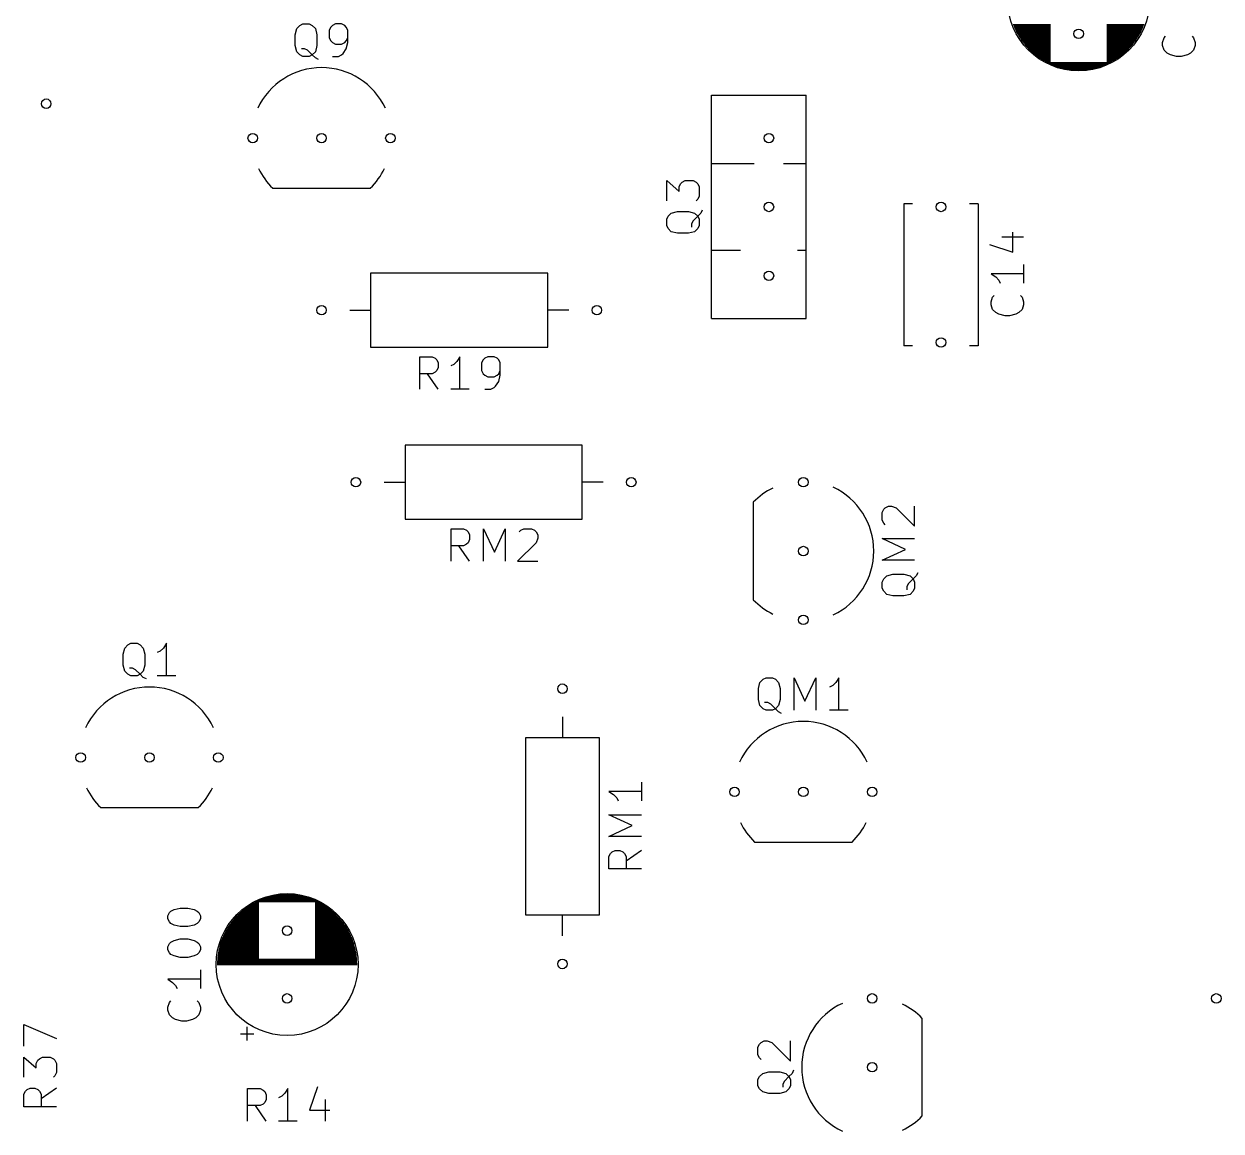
# Model space of a CAD drawing. Extents: x 0.79 to 9.84, y -6.5 to -0.79.
# Drawn here: x 4.605 to 6.344, y -4.68 to -3.072 of the extents above; entities that cross this region are included whole.
import ezdxf

# ---------------------------------------------------------------- set-up
doc = ezdxf.new("R2010")
doc.units = 0
doc.header["$MEASUREMENT"] = 0
doc.layers.add('BLACK', color=7, linetype='CONTINUOUS')

msp = doc.modelspace()

# ---------------------------------------------------------------- linework, layer by layer
at = {"layer": 'BLACK', "linetype": 'CONTINUOUS'}
for p, q in [((4.9992, -3.0873), (5.0014, -3.0783)), ((5.0014, -3.0783), (5.0059, -3.0738)), ((5.0059, -3.0738), (5.0104, -3.0715)), ((5.0104, -3.0715), (5.0194, -3.0715)), ((5.0194, -3.0715), (5.0239, -3.0738)), ((5.0239, -3.0738), (5.0284, -3.0783)), ((5.0284, -3.0783), (5.0307, -3.0873)), ((5.0509, -3.076), (5.0487, -3.0805)), ((5.0531, -3.0738), (5.0509, -3.076)), ((5.0576, -3.0715), (5.0531, -3.0738)), ((5.0666, -3.0715), (5.0576, -3.0715)), ((5.0711, -3.0738), (5.0666, -3.0715)), ((5.0734, -3.076), (5.0711, -3.0738)), ((5.0756, -3.0805), (5.0734, -3.076)), ((6.0965, -3.0729), (6.0424, -3.0729)), ((6.0965, -3.0744), (6.043, -3.0744)), ((6.0965, -3.076), (6.0436, -3.076)), ((6.0965, -3.0776), (6.0443, -3.0776)), ((6.2324, -3.0729), (6.1783, -3.0729)), ((6.2318, -3.0744), (6.1783, -3.0744)), ((6.2312, -3.076), (6.1783, -3.076)), ((6.2305, -3.0776), (6.1783, -3.0776)), ((4.9992, -3.103), (4.9992, -3.0873)), ((5.0307, -3.0873), (5.0307, -3.103)), ((5.0487, -3.0805), (5.0487, -3.0918)), ((5.0487, -3.0918), (5.0509, -3.0963)), ((5.0734, -3.0963), (5.0756, -3.0918)), ((5.0756, -3.0985), (5.0756, -3.0805)), ((6.0965, -3.0792), (6.045, -3.0792)), ((6.0965, -3.0807), (6.0457, -3.0807)), ((6.0965, -3.0823), (6.0465, -3.0823)), ((6.0965, -3.0839), (6.0472, -3.0839)), ((6.0965, -3.0855), (6.0481, -3.0855)), ((6.0965, -3.087), (6.0489, -3.087)), ((6.0965, -3.0886), (6.0498, -3.0886)), ((6.0965, -3.0902), (6.0508, -3.0902)), ((6.0965, -3.0918), (6.0518, -3.0918)), ((6.0965, -3.0933), (6.0528, -3.0933)), ((6.0965, -3.0949), (6.0539, -3.0949)), ((6.2298, -3.0792), (6.1783, -3.0792)), ((6.2291, -3.0807), (6.1783, -3.0807)), ((6.2283, -3.0823), (6.1783, -3.0823)), ((6.2276, -3.0839), (6.1783, -3.0839)), ((6.2267, -3.0855), (6.1783, -3.0855)), ((6.2259, -3.087), (6.1783, -3.087)), ((6.225, -3.0886), (6.1783, -3.0886)), ((6.224, -3.0902), (6.1783, -3.0902)), ((6.223, -3.0918), (6.1783, -3.0918)), ((6.222, -3.0933), (6.1783, -3.0933)), ((6.2209, -3.0949), (6.1783, -3.0949)), ((6.2593, -3.0985), (6.2616, -3.0917)), ((6.2616, -3.0917), (6.2638, -3.0895)), ((6.3021, -3.0895), (6.3043, -3.0917)), ((6.3043, -3.0917), (6.3066, -3.0985)), ((5.0014, -3.112), (4.9992, -3.103)), ((5.0059, -3.1165), (5.0014, -3.112)), ((5.0127, -3.1075), (5.0082, -3.1075)), ((5.0172, -3.1098), (5.0127, -3.1075)), ((5.0239, -3.1165), (5.0172, -3.1098)), ((5.0284, -3.112), (5.0239, -3.1165)), ((5.0307, -3.103), (5.0284, -3.112)), ((5.0509, -3.0963), (5.0531, -3.0985)), ((5.0531, -3.0985), (5.0576, -3.1008)), ((5.0576, -3.1008), (5.0666, -3.1008)), ((5.0666, -3.1008), (5.0711, -3.0985)), ((5.0689, -3.1143), (5.0734, -3.1075)), ((5.0711, -3.0985), (5.0734, -3.0963)), ((5.0734, -3.1075), (5.0756, -3.0985)), ((6.0965, -3.0965), (6.0549, -3.0965)), ((6.0965, -3.0981), (6.0561, -3.0981)), ((6.0965, -3.0996), (6.0573, -3.0996)), ((6.0965, -3.1012), (6.0585, -3.1012)), ((6.0965, -3.1028), (6.0598, -3.1028)), ((6.0965, -3.1044), (6.0611, -3.1044)), ((6.0965, -3.1059), (6.0626, -3.1059)), ((6.0965, -3.1075), (6.064, -3.1075)), ((6.0965, -3.1091), (6.0655, -3.1091)), ((6.0965, -3.1107), (6.0671, -3.1107)), ((6.0965, -3.1122), (6.0688, -3.1122)), ((6.2199, -3.0965), (6.1783, -3.0965)), ((6.2187, -3.0981), (6.1783, -3.0981)), ((6.2175, -3.0996), (6.1783, -3.0996)), ((6.2163, -3.1012), (6.1783, -3.1012)), ((6.215, -3.1028), (6.1783, -3.1028)), ((6.2137, -3.1044), (6.1783, -3.1044)), ((6.2122, -3.1059), (6.1783, -3.1059)), ((6.2108, -3.1075), (6.1783, -3.1075)), ((6.2093, -3.1091), (6.1783, -3.1091)), ((6.2077, -3.1107), (6.1783, -3.1107)), ((6.206, -3.1122), (6.1783, -3.1122)), ((6.2593, -3.103), (6.2593, -3.0985)), ((6.2616, -3.1097), (6.2593, -3.103)), ((6.2661, -3.1142), (6.2616, -3.1097)), ((6.3043, -3.1097), (6.2998, -3.1142)), ((6.3066, -3.103), (6.3043, -3.1097)), ((6.3066, -3.0985), (6.3066, -3.103)), ((5.0104, -3.1188), (5.0059, -3.1165)), ((5.0194, -3.1188), (5.0104, -3.1188)), ((5.0239, -3.1165), (5.0194, -3.1188)), ((5.0284, -3.121), (5.0239, -3.1165)), ((5.0329, -3.1233), (5.0284, -3.121)), ((5.0531, -3.1188), (5.0621, -3.1188)), ((5.0621, -3.1188), (5.0666, -3.1165)), ((5.0666, -3.1165), (5.0689, -3.1143)), ((6.0965, -3.1138), (6.0705, -3.1138)), ((6.0965, -3.1154), (6.0723, -3.1154)), ((6.0965, -3.117), (6.0742, -3.117)), ((6.0965, -3.1185), (6.0762, -3.1185)), ((6.0965, -3.1201), (6.0783, -3.1201)), ((6.0965, -3.1217), (6.0806, -3.1217)), ((6.0965, -3.1233), (6.083, -3.1233)), ((6.0965, -3.1248), (6.0855, -3.1248)), ((6.0965, -3.1264), (6.0881, -3.1264)), ((6.1838, -3.128), (6.091, -3.128)), ((6.1806, -3.1296), (6.0942, -3.1296)), ((6.2043, -3.1138), (6.1783, -3.1138)), ((6.2025, -3.1154), (6.1783, -3.1154)), ((6.2006, -3.117), (6.1783, -3.117)), ((6.1986, -3.1185), (6.1783, -3.1185)), ((6.1965, -3.1201), (6.1783, -3.1201)), ((6.1942, -3.1217), (6.1783, -3.1217)), ((6.1919, -3.1233), (6.1783, -3.1233)), ((6.1893, -3.1248), (6.1783, -3.1248)), ((6.1867, -3.1264), (6.1783, -3.1264)), ((6.2706, -3.1165), (6.2661, -3.1142)), ((6.2796, -3.1187), (6.2706, -3.1165)), ((6.2863, -3.1187), (6.2796, -3.1187)), ((6.2953, -3.1165), (6.2863, -3.1187)), ((6.2998, -3.1142), (6.2953, -3.1165)), ((6.1772, -3.1311), (6.0976, -3.1311)), ((6.1734, -3.1327), (6.1014, -3.1327)), ((6.1691, -3.1343), (6.1057, -3.1343)), ((6.1641, -3.1359), (6.1107, -3.1359)), ((6.1578, -3.1374), (6.117, -3.1374)), ((6.1486, -3.139), (6.1262, -3.139)), ((5.6039, -3.4996), (5.6039, -3.1752)), ((5.6039, -3.1752), (5.7413, -3.1752)), ((5.7413, -3.4996), (5.7413, -3.1752)), ((5.6039, -3.2744), (5.6661, -3.2744)), ((5.7087, -3.2744), (5.7413, -3.2744)), ((5.5389, -3.3284), (5.5389, -3.2992)), ((5.5389, -3.2992), (5.5569, -3.3149)), ((5.5569, -3.3082), (5.5591, -3.3037)), ((5.5591, -3.3037), (5.5614, -3.3014)), ((5.5614, -3.3014), (5.5659, -3.2992)), ((5.5659, -3.2992), (5.5771, -3.2992)), ((5.5771, -3.2992), (5.5816, -3.3014)), ((5.5816, -3.3014), (5.5839, -3.3037)), ((5.5839, -3.3037), (5.5861, -3.3082)), ((4.9665, -3.3102), (5.1083, -3.3102)), ((5.5569, -3.3149), (5.5569, -3.3082)), ((5.5861, -3.3217), (5.5839, -3.3262)), ((5.5861, -3.3082), (5.5861, -3.3217)), ((5.5839, -3.3262), (5.5816, -3.3284)), ((5.8959, -3.3327), (5.8835, -3.3327)), ((5.8835, -3.3327), (5.8835, -3.539)), ((5.9913, -3.3327), (5.9789, -3.3327)), ((5.9913, -3.3327), (5.9913, -3.539)), ((5.5389, -3.3554), (5.5411, -3.3509)), ((5.5389, -3.3644), (5.5389, -3.3554)), ((5.5411, -3.3509), (5.5456, -3.3464)), ((5.5456, -3.3464), (5.5546, -3.3442)), ((5.5546, -3.3442), (5.5704, -3.3442)), ((5.5704, -3.3442), (5.5794, -3.3464)), ((5.5839, -3.3509), (5.5771, -3.3576)), ((5.5794, -3.3464), (5.5839, -3.3509)), ((5.5884, -3.3464), (5.5839, -3.3509)), ((5.5839, -3.3509), (5.5861, -3.3554)), ((5.5861, -3.3554), (5.5861, -3.3644)), ((5.5906, -3.3419), (5.5884, -3.3464)), ((5.5411, -3.3689), (5.5389, -3.3644)), ((5.5456, -3.3734), (5.5411, -3.3689)), ((5.5546, -3.3756), (5.5456, -3.3734)), ((5.5794, -3.3734), (5.5704, -3.3756)), ((5.5771, -3.3576), (5.5749, -3.3621)), ((5.5749, -3.3621), (5.5749, -3.3666)), ((5.5839, -3.3689), (5.5794, -3.3734)), ((5.5861, -3.3644), (5.5839, -3.3689)), ((6.0416, -3.4032), (6.0416, -3.374)), ((5.5704, -3.3756), (5.5546, -3.3756)), ((6.0259, -3.3807), (6.0574, -3.3807)), ((5.6039, -3.4004), (5.6461, -3.4004)), ((5.7287, -3.4004), (5.7413, -3.4004)), ((6.0079, -3.392), (6.0416, -3.4032)), ((6.0574, -3.4212), (6.0574, -3.4482)), ((5.3661, -3.4335), (5.1087, -3.4335)), ((5.1087, -3.4335), (5.1087, -3.5413)), ((5.3661, -3.5413), (5.3661, -3.4335)), ((6.0574, -3.4347), (6.0101, -3.4347)), ((6.0101, -3.4347), (6.0169, -3.4392)), ((6.0169, -3.4392), (6.0214, -3.4437)), ((6.0214, -3.4437), (6.0236, -3.4482)), ((6.0101, -3.4752), (6.0124, -3.4684)), ((6.0101, -3.4797), (6.0101, -3.4752)), ((6.0124, -3.4684), (6.0146, -3.4662)), ((6.0529, -3.4662), (6.0551, -3.4684)), ((6.0551, -3.4684), (6.0574, -3.4752)), ((6.0574, -3.4752), (6.0574, -3.4797)), ((5.0783, -3.4874), (5.1087, -3.4874)), ((5.3965, -3.4874), (5.3661, -3.4874)), ((6.0124, -3.4864), (6.0101, -3.4797)), ((6.0169, -3.4909), (6.0124, -3.4864)), ((6.0214, -3.4932), (6.0169, -3.4909)), ((6.0304, -3.4954), (6.0214, -3.4932)), ((6.0371, -3.4954), (6.0304, -3.4954)), ((6.0461, -3.4932), (6.0371, -3.4954)), ((6.0506, -3.4909), (6.0461, -3.4932)), ((6.0551, -3.4864), (6.0506, -3.4909)), ((6.0574, -3.4797), (6.0551, -3.4864)), ((5.6039, -3.4996), (5.7413, -3.4996)), ((5.1087, -3.5413), (5.3661, -3.5413)), ((5.8959, -3.539), (5.8835, -3.539)), ((5.9913, -3.539), (5.9789, -3.539)), ((5.18, -3.6023), (5.18, -3.555)), ((5.18, -3.555), (5.198, -3.555)), ((5.198, -3.555), (5.2025, -3.5573)), ((5.2025, -3.5573), (5.2048, -3.5595)), ((5.2048, -3.5595), (5.207, -3.564)), ((5.207, -3.564), (5.207, -3.5708)), ((5.234, -3.5618), (5.2295, -3.5663)), ((5.2385, -3.555), (5.234, -3.5618)), ((5.2385, -3.6023), (5.2385, -3.555)), ((5.2723, -3.5595), (5.27, -3.564)), ((5.27, -3.564), (5.27, -3.5753)), ((5.2745, -3.5573), (5.2723, -3.5595)), ((5.279, -3.555), (5.2745, -3.5573)), ((5.288, -3.555), (5.279, -3.555)), ((5.2925, -3.5573), (5.288, -3.555)), ((5.2948, -3.5595), (5.2925, -3.5573)), ((5.297, -3.564), (5.2948, -3.5595)), ((5.297, -3.582), (5.297, -3.564)), ((5.198, -3.5798), (5.18, -3.5798)), ((5.207, -3.6023), (5.1913, -3.5798)), ((5.2025, -3.5775), (5.198, -3.5798)), ((5.2048, -3.5753), (5.2025, -3.5775)), ((5.207, -3.5708), (5.2048, -3.5753)), ((5.2295, -3.5663), (5.225, -3.5685)), ((5.27, -3.5753), (5.2723, -3.5798)), ((5.2723, -3.5798), (5.2745, -3.582)), ((5.2745, -3.582), (5.279, -3.5843)), ((5.288, -3.5843), (5.2925, -3.582)), ((5.2925, -3.582), (5.2948, -3.5798)), ((5.2948, -3.5798), (5.297, -3.5753)), ((5.2948, -3.591), (5.297, -3.582)), ((5.279, -3.5843), (5.288, -3.5843)), ((5.2835, -3.6023), (5.288, -3.6)), ((5.288, -3.6), (5.2903, -3.5978)), ((5.2903, -3.5978), (5.2948, -3.591)), ((5.252, -3.6023), (5.225, -3.6023)), ((5.2745, -3.6023), (5.2835, -3.6023)), ((5.4161, -3.6835), (5.1587, -3.6835)), ((5.1587, -3.6835), (5.1587, -3.7913)), ((5.4161, -3.7913), (5.4161, -3.6835)), ((5.1283, -3.7374), (5.1587, -3.7374)), ((5.4465, -3.7374), (5.4161, -3.7374)), ((5.6646, -3.7665), (5.6646, -3.9083)), ((5.8564, -3.7744), (5.8609, -3.7722)), ((5.8609, -3.7722), (5.8654, -3.7722)), ((5.8654, -3.7722), (5.8721, -3.7744)), ((5.8991, -3.8014), (5.8991, -3.7722)), ((5.1587, -3.7913), (5.4161, -3.7913)), ((5.8519, -3.7812), (5.8541, -3.7767)), ((5.8519, -3.7924), (5.8519, -3.7812)), ((5.8541, -3.7767), (5.8564, -3.7744)), ((5.8721, -3.7744), (5.8991, -3.8014)), ((5.2255, -3.8523), (5.2255, -3.805)), ((5.2255, -3.805), (5.2435, -3.805)), ((5.2435, -3.805), (5.248, -3.8073)), ((5.248, -3.8073), (5.2503, -3.8095)), ((5.2728, -3.8523), (5.2728, -3.805)), ((5.2728, -3.805), (5.2885, -3.8388)), ((5.2885, -3.8388), (5.3043, -3.805)), ((5.3043, -3.805), (5.3043, -3.8523)), ((5.3245, -3.8095), (5.3268, -3.8073)), ((5.3268, -3.8073), (5.3313, -3.805)), ((5.3313, -3.805), (5.3425, -3.805)), ((5.3425, -3.805), (5.347, -3.8073)), ((5.347, -3.8073), (5.3493, -3.8095)), ((5.8541, -3.7969), (5.8519, -3.7924)), ((5.8564, -3.7992), (5.8541, -3.7969)), ((5.2503, -3.8253), (5.248, -3.8275)), ((5.2503, -3.8095), (5.2525, -3.814)), ((5.2525, -3.8208), (5.2503, -3.8253)), ((5.2525, -3.814), (5.2525, -3.8208)), ((5.3493, -3.8253), (5.3223, -3.8523)), ((5.3493, -3.8095), (5.3515, -3.814)), ((5.3515, -3.8185), (5.3493, -3.8253)), ((5.3515, -3.814), (5.3515, -3.8185)), ((5.8856, -3.8352), (5.8519, -3.8194)), ((5.8519, -3.8194), (5.8991, -3.8194)), ((5.2435, -3.8298), (5.2255, -3.8298)), ((5.2525, -3.8523), (5.2368, -3.8298)), ((5.248, -3.8275), (5.2435, -3.8298)), ((5.8519, -3.8509), (5.8856, -3.8352)), ((5.3223, -3.8523), (5.3515, -3.8523)), ((5.8991, -3.8509), (5.8519, -3.8509)), ((5.8519, -3.8824), (5.8541, -3.8779)), ((5.8541, -3.8779), (5.8586, -3.8734)), ((5.8586, -3.8734), (5.8676, -3.8711)), ((5.8676, -3.8711), (5.8834, -3.8711)), ((5.8834, -3.8711), (5.8924, -3.8734)), ((5.8969, -3.8779), (5.8901, -3.8846)), ((5.8924, -3.8734), (5.8969, -3.8779)), ((5.9014, -3.8734), (5.8969, -3.8779)), ((5.8969, -3.8779), (5.8991, -3.8824)), ((5.9036, -3.8689), (5.9014, -3.8734)), ((5.8519, -3.8914), (5.8519, -3.8824)), ((5.8541, -3.8959), (5.8519, -3.8914)), ((5.8586, -3.9004), (5.8541, -3.8959)), ((5.8901, -3.8846), (5.8879, -3.8891)), ((5.8879, -3.8891), (5.8879, -3.8936)), ((5.8969, -3.8959), (5.8924, -3.9004)), ((5.8991, -3.8914), (5.8969, -3.8959)), ((5.8991, -3.8824), (5.8991, -3.8914)), ((5.8676, -3.9026), (5.8586, -3.9004)), ((5.8834, -3.9026), (5.8676, -3.9026)), ((5.8924, -3.9004), (5.8834, -3.9026)), ((4.7492, -3.9873), (4.7514, -3.9783)), ((4.7514, -3.9783), (4.7559, -3.9738)), ((4.7559, -3.9738), (4.7604, -3.9715)), ((4.7604, -3.9715), (4.7694, -3.9715)), ((4.7694, -3.9715), (4.7739, -3.9738)), ((4.7739, -3.9738), (4.7784, -3.9783)), ((4.7784, -3.9783), (4.7807, -3.9873)), ((4.8031, -3.9828), (4.7987, -3.985)), ((4.8076, -3.9783), (4.8031, -3.9828)), ((4.8121, -3.9715), (4.8076, -3.9783)), ((4.8121, -4.0188), (4.8121, -3.9715)), ((4.7492, -4.003), (4.7492, -3.9873)), ((4.7807, -3.9873), (4.7807, -4.003)), ((4.7514, -4.012), (4.7492, -4.003)), ((4.7559, -4.0165), (4.7514, -4.012)), ((4.7604, -4.0188), (4.7559, -4.0165)), ((4.7627, -4.0075), (4.7582, -4.0075)), ((4.7672, -4.0098), (4.7627, -4.0075)), ((4.7739, -4.0165), (4.7672, -4.0098)), ((4.7739, -4.0165), (4.7694, -4.0188)), ((4.7784, -4.012), (4.7739, -4.0165)), ((4.7784, -4.021), (4.7739, -4.0165)), ((4.7807, -4.003), (4.7784, -4.012)), ((4.7694, -4.0188), (4.7604, -4.0188)), ((4.7829, -4.0233), (4.7784, -4.021)), ((4.8256, -4.0188), (4.7987, -4.0188)), ((5.6722, -4.0373), (5.6744, -4.0283)), ((5.6744, -4.0283), (5.6789, -4.0238)), ((5.6789, -4.0238), (5.6834, -4.0215)), ((5.6834, -4.0215), (5.6924, -4.0215)), ((5.6924, -4.0215), (5.6969, -4.0238)), ((5.6969, -4.0238), (5.7014, -4.0283)), ((5.7014, -4.0283), (5.7037, -4.0373)), ((5.7239, -4.0688), (5.7239, -4.0215)), ((5.7239, -4.0215), (5.7397, -4.0553)), ((5.7397, -4.0553), (5.7554, -4.0215)), ((5.7554, -4.0215), (5.7554, -4.0688)), ((5.7801, -4.0328), (5.7756, -4.035)), ((5.7846, -4.0283), (5.7801, -4.0328)), ((5.7891, -4.0215), (5.7846, -4.0283)), ((5.7891, -4.0688), (5.7891, -4.0215)), ((5.6722, -4.053), (5.6722, -4.0373)), ((5.7037, -4.0373), (5.7037, -4.053)), ((5.6744, -4.062), (5.6722, -4.053)), ((5.6789, -4.0665), (5.6744, -4.062)), ((5.6834, -4.0688), (5.6789, -4.0665)), ((5.6857, -4.0575), (5.6812, -4.0575)), ((5.6924, -4.0688), (5.6834, -4.0688)), ((5.6902, -4.0598), (5.6857, -4.0575)), ((5.6969, -4.0665), (5.6902, -4.0598)), ((5.6969, -4.0665), (5.6924, -4.0688)), ((5.7014, -4.062), (5.6969, -4.0665)), ((5.7014, -4.071), (5.6969, -4.0665)), ((5.7037, -4.053), (5.7014, -4.062)), ((5.8026, -4.0688), (5.7756, -4.0688)), ((5.3874, -4.0783), (5.3874, -4.1087)), ((5.7059, -4.0733), (5.7014, -4.071)), ((5.4413, -4.1087), (5.3335, -4.1087)), ((5.3335, -4.1087), (5.3335, -4.3661)), ((5.4413, -4.3661), (5.4413, -4.1087)), ((5.5023, -4.1733), (5.5023, -4.2003)), ((5.5023, -4.1868), (5.455, -4.1868)), ((5.455, -4.1868), (5.4618, -4.1913)), ((5.4618, -4.1913), (5.4663, -4.1958)), ((5.4663, -4.1958), (5.4685, -4.2003)), ((4.7165, -4.2102), (4.8583, -4.2102)), ((5.4888, -4.2363), (5.455, -4.2205)), ((5.455, -4.2205), (5.5023, -4.2205)), ((5.455, -4.252), (5.4888, -4.2363)), ((5.5023, -4.252), (5.455, -4.252)), ((5.6665, -4.2602), (5.8083, -4.2602)), ((5.455, -4.2813), (5.4573, -4.2768)), ((5.4573, -4.2768), (5.4595, -4.2745)), ((5.4595, -4.2745), (5.464, -4.2723)), ((5.464, -4.2723), (5.4708, -4.2723)), ((5.4708, -4.2723), (5.4753, -4.2745)), ((5.4753, -4.2745), (5.4775, -4.2768)), ((5.4775, -4.2768), (5.4798, -4.2813)), ((5.5023, -4.2723), (5.4798, -4.288)), ((5.455, -4.2993), (5.455, -4.2813)), ((5.4798, -4.2813), (5.4798, -4.2993)), ((5.5023, -4.2993), (5.455, -4.2993)), ((4.941, -4.3468), (5.0338, -4.3468)), ((4.9442, -4.3452), (5.0306, -4.3452)), ((4.9476, -4.3437), (5.0272, -4.3437)), ((4.9514, -4.3421), (5.0234, -4.3421)), ((4.9557, -4.3405), (5.0191, -4.3405)), ((4.9607, -4.3389), (5.0141, -4.3389)), ((4.967, -4.3374), (5.0078, -4.3374)), ((4.9762, -4.3358), (4.9986, -4.3358)), ((4.8141, -4.3673), (4.8163, -4.3628)), ((4.8163, -4.3628), (4.8186, -4.3606)), ((4.8186, -4.3606), (4.8231, -4.3583)), ((4.8231, -4.3583), (4.8321, -4.3561)), ((4.8321, -4.3561), (4.8433, -4.3561)), ((4.8433, -4.3561), (4.8523, -4.3583)), ((4.8523, -4.3583), (4.8568, -4.3606)), ((4.8568, -4.3606), (4.8591, -4.3628)), ((4.8591, -4.3628), (4.8613, -4.3673)), ((4.9171, -4.3641), (4.9465, -4.3641)), ((4.9188, -4.3626), (4.9465, -4.3626)), ((4.9205, -4.361), (4.9465, -4.361)), ((4.9223, -4.3594), (4.9465, -4.3594)), ((4.9242, -4.3578), (4.9465, -4.3578)), ((4.9262, -4.3563), (4.9465, -4.3563)), ((4.9283, -4.3547), (4.9465, -4.3547)), ((4.9306, -4.3531), (4.9465, -4.3531)), ((4.933, -4.3515), (4.9465, -4.3515)), ((4.9355, -4.35), (4.9465, -4.35)), ((4.9381, -4.3484), (4.9465, -4.3484)), ((5.0283, -4.3484), (5.0367, -4.3484)), ((5.0283, -4.35), (5.0393, -4.35)), ((5.0283, -4.3515), (5.0419, -4.3515)), ((5.0283, -4.3531), (5.0442, -4.3531)), ((5.0283, -4.3547), (5.0465, -4.3547)), ((5.0283, -4.3563), (5.0486, -4.3563)), ((5.0283, -4.3578), (5.0506, -4.3578)), ((5.0283, -4.3594), (5.0525, -4.3594)), ((5.0283, -4.361), (5.0543, -4.361)), ((5.0283, -4.3626), (5.056, -4.3626)), ((5.0283, -4.3641), (5.0577, -4.3641)), ((4.8141, -4.3718), (4.8141, -4.3673)), ((4.8163, -4.3763), (4.8141, -4.3718)), ((4.8186, -4.3786), (4.8163, -4.3763)), ((4.8231, -4.3808), (4.8186, -4.3786)), ((4.8321, -4.3831), (4.8231, -4.3808)), ((4.8523, -4.3808), (4.8433, -4.3831)), ((4.8568, -4.3786), (4.8523, -4.3808)), ((4.8591, -4.3763), (4.8568, -4.3786)), ((4.8613, -4.3718), (4.8591, -4.3763)), ((4.8613, -4.3673), (4.8613, -4.3718)), ((4.9028, -4.3815), (4.9465, -4.3815)), ((4.9039, -4.3799), (4.9465, -4.3799)), ((4.9049, -4.3783), (4.9465, -4.3783)), ((4.9061, -4.3767), (4.9465, -4.3767)), ((4.9073, -4.3752), (4.9465, -4.3752)), ((4.9085, -4.3736), (4.9465, -4.3736)), ((4.9098, -4.372), (4.9465, -4.372)), ((4.9111, -4.3704), (4.9465, -4.3704)), ((4.9126, -4.3689), (4.9465, -4.3689)), ((4.914, -4.3673), (4.9465, -4.3673)), ((4.9155, -4.3657), (4.9465, -4.3657)), ((5.0283, -4.3657), (5.0593, -4.3657)), ((5.0283, -4.3673), (5.0608, -4.3673)), ((5.0283, -4.3689), (5.0622, -4.3689)), ((5.0283, -4.3704), (5.0637, -4.3704)), ((5.0283, -4.372), (5.065, -4.372)), ((5.0283, -4.3736), (5.0663, -4.3736)), ((5.0283, -4.3752), (5.0675, -4.3752)), ((5.0283, -4.3767), (5.0687, -4.3767)), ((5.0283, -4.3783), (5.0699, -4.3783)), ((5.0283, -4.3799), (5.0709, -4.3799)), ((5.0283, -4.3815), (5.072, -4.3815)), ((5.3335, -4.3661), (5.4413, -4.3661)), ((5.3874, -4.3965), (5.3874, -4.3661)), ((4.8433, -4.3831), (4.8321, -4.3831)), ((4.893, -4.4004), (4.9465, -4.4004)), ((4.8936, -4.3988), (4.9465, -4.3988)), ((4.8943, -4.3972), (4.9465, -4.3972)), ((4.895, -4.3956), (4.9465, -4.3956)), ((4.8957, -4.3941), (4.9465, -4.3941)), ((4.8965, -4.3925), (4.9465, -4.3925)), ((4.8972, -4.3909), (4.9465, -4.3909)), ((4.8981, -4.3893), (4.9465, -4.3893)), ((4.8989, -4.3878), (4.9465, -4.3878)), ((4.8998, -4.3862), (4.9465, -4.3862)), ((4.9008, -4.3846), (4.9465, -4.3846)), ((4.9018, -4.383), (4.9465, -4.383)), ((5.0283, -4.383), (5.073, -4.383)), ((5.0283, -4.3846), (5.074, -4.3846)), ((5.0283, -4.3862), (5.075, -4.3862)), ((5.0283, -4.3878), (5.0759, -4.3878)), ((5.0283, -4.3893), (5.0767, -4.3893)), ((5.0283, -4.3909), (5.0776, -4.3909)), ((5.0283, -4.3925), (5.0783, -4.3925)), ((5.0283, -4.3941), (5.0791, -4.3941)), ((5.0283, -4.3956), (5.0798, -4.3956)), ((5.0283, -4.3972), (5.0805, -4.3972)), ((5.0283, -4.3988), (5.0812, -4.3988)), ((5.0283, -4.4004), (5.0818, -4.4004)), ((4.8141, -4.4123), (4.8163, -4.4078)), ((4.8141, -4.4168), (4.8141, -4.4123)), ((4.8163, -4.4213), (4.8141, -4.4168)), ((4.8163, -4.4078), (4.8186, -4.4056)), ((4.8186, -4.4056), (4.8231, -4.4033)), ((4.8231, -4.4033), (4.8321, -4.4011)), ((4.8321, -4.4011), (4.8433, -4.4011)), ((4.8433, -4.4011), (4.8523, -4.4033)), ((4.8523, -4.4033), (4.8568, -4.4056)), ((4.8568, -4.4056), (4.8591, -4.4078)), ((4.8591, -4.4078), (4.8613, -4.4123)), ((4.8613, -4.4168), (4.8591, -4.4213)), ((4.8613, -4.4123), (4.8613, -4.4168)), ((4.8879, -4.4177), (4.9465, -4.4177)), ((4.8882, -4.4161), (4.9465, -4.4161)), ((4.8885, -4.4146), (4.9465, -4.4146)), ((4.8889, -4.413), (4.9465, -4.413)), ((4.8893, -4.4114), (4.9465, -4.4114)), ((4.8898, -4.4098), (4.9465, -4.4098)), ((4.8902, -4.4082), (4.9465, -4.4082)), ((4.8907, -4.4067), (4.9465, -4.4067)), ((4.8913, -4.4051), (4.9465, -4.4051)), ((4.8918, -4.4035), (4.9465, -4.4035)), ((4.8924, -4.4019), (4.9465, -4.4019)), ((5.0283, -4.4019), (5.0824, -4.4019)), ((5.0283, -4.4035), (5.083, -4.4035)), ((5.0283, -4.4051), (5.0835, -4.4051)), ((5.0283, -4.4067), (5.0841, -4.4067)), ((5.0283, -4.4082), (5.0846, -4.4082)), ((5.0283, -4.4098), (5.085, -4.4098)), ((5.0283, -4.4114), (5.0855, -4.4114)), ((5.0283, -4.413), (5.0859, -4.413)), ((5.0283, -4.4146), (5.0863, -4.4146)), ((5.0283, -4.4161), (5.0866, -4.4161)), ((5.0283, -4.4177), (5.0869, -4.4177)), ((4.8186, -4.4236), (4.8163, -4.4213)), ((4.8231, -4.4258), (4.8186, -4.4236)), ((4.8321, -4.4281), (4.8231, -4.4258)), ((4.8433, -4.4281), (4.8321, -4.4281)), ((4.8523, -4.4258), (4.8433, -4.4281)), ((4.8568, -4.4236), (4.8523, -4.4258)), ((4.8591, -4.4213), (4.8568, -4.4236)), ((4.8859, -4.4335), (5.0889, -4.4335)), ((4.8859, -4.435), (5.0889, -4.435)), ((4.886, -4.4319), (5.0888, -4.4319)), ((4.8861, -4.4303), (5.0887, -4.4303)), ((4.8863, -4.4287), (4.9465, -4.4287)), ((4.8864, -4.4272), (4.9465, -4.4272)), ((4.8866, -4.4256), (4.9465, -4.4256)), ((4.8868, -4.424), (4.9465, -4.424)), ((4.887, -4.4224), (4.9465, -4.4224)), ((4.8873, -4.4209), (4.9465, -4.4209)), ((4.8876, -4.4193), (4.9465, -4.4193)), ((5.0283, -4.4193), (5.0872, -4.4193)), ((5.0283, -4.4209), (5.0875, -4.4209)), ((5.0283, -4.4224), (5.0878, -4.4224)), ((5.0283, -4.424), (5.088, -4.424)), ((5.0283, -4.4256), (5.0882, -4.4256)), ((5.0283, -4.4272), (5.0884, -4.4272)), ((5.0283, -4.4287), (5.0885, -4.4287)), ((4.8613, -4.4461), (4.8613, -4.4731)), ((4.8858, -4.4366), (5.089, -4.4366)), ((4.8858, -4.4382), (5.089, -4.4382)), ((4.8613, -4.4596), (4.8141, -4.4596)), ((4.8141, -4.4596), (4.8208, -4.4641)), ((4.8208, -4.4641), (4.8253, -4.4686)), ((4.8253, -4.4686), (4.8276, -4.4731)), ((4.8141, -4.5001), (4.8163, -4.4933)), ((4.8141, -4.5046), (4.8141, -4.5001)), ((4.8163, -4.5113), (4.8141, -4.5046)), ((4.8163, -4.4933), (4.8186, -4.4911)), ((4.8568, -4.4911), (4.8591, -4.4933)), ((4.8591, -4.4933), (4.8613, -4.5001)), ((4.8613, -4.5046), (4.8591, -4.5113)), ((4.8613, -4.5001), (4.8613, -4.5046)), ((4.8208, -4.5158), (4.8163, -4.5113)), ((4.8253, -4.5181), (4.8208, -4.5158)), ((4.8343, -4.5203), (4.8253, -4.5181)), ((4.8411, -4.5203), (4.8343, -4.5203)), ((4.8501, -4.5181), (4.8411, -4.5203)), ((4.8546, -4.5158), (4.8501, -4.5181)), ((4.8591, -4.5113), (4.8546, -4.5158)), ((5.9102, -4.6583), (5.9102, -4.5165)), ((4.605, -4.557), (4.605, -4.5255)), ((4.605, -4.5255), (4.6523, -4.5458)), ((4.9195, -4.5388), (4.9392, -4.5388)), ((4.9293, -4.5486), (4.9293, -4.5289)), ((5.6715, -4.5582), (5.6738, -4.5537)), ((5.6738, -4.5537), (5.676, -4.5514)), ((5.676, -4.5514), (5.6805, -4.5492)), ((5.6805, -4.5492), (5.685, -4.5492)), ((5.685, -4.5492), (5.6918, -4.5514)), ((5.6918, -4.5514), (5.7188, -4.5784)), ((5.7188, -4.5784), (5.7188, -4.5492)), ((4.605, -4.602), (4.605, -4.5728)), ((4.605, -4.5728), (4.623, -4.5885)), ((4.6275, -4.575), (4.632, -4.5728)), ((4.632, -4.5728), (4.6433, -4.5728)), ((4.6433, -4.5728), (4.6478, -4.575)), ((5.6715, -4.5694), (5.6715, -4.5582)), ((5.6738, -4.5739), (5.6715, -4.5694)), ((5.676, -4.5762), (5.6738, -4.5739)), ((4.623, -4.5818), (4.6253, -4.5773)), ((4.623, -4.5885), (4.623, -4.5818)), ((4.6253, -4.5773), (4.6275, -4.575)), ((4.6478, -4.575), (4.65, -4.5773)), ((4.65, -4.5773), (4.6523, -4.5818)), ((4.6523, -4.5818), (4.6523, -4.5953)), ((4.65, -4.5998), (4.6478, -4.602)), ((4.6523, -4.5953), (4.65, -4.5998)), ((5.6715, -4.6054), (5.6738, -4.6009)), ((5.6715, -4.6144), (5.6715, -4.6054)), ((5.6738, -4.6009), (5.6783, -4.5964)), ((5.6783, -4.5964), (5.6873, -4.5942)), ((5.6873, -4.5942), (5.703, -4.5942)), ((5.703, -4.5942), (5.712, -4.5964)), ((5.7098, -4.6076), (5.7075, -4.6121)), ((5.7165, -4.6009), (5.7098, -4.6076)), ((5.712, -4.5964), (5.7165, -4.6009)), ((5.721, -4.5964), (5.7165, -4.6009)), ((5.7165, -4.6009), (5.7188, -4.6054)), ((5.7188, -4.6054), (5.7188, -4.6144)), ((5.7233, -4.5919), (5.721, -4.5964)), ((4.605, -4.6268), (4.6073, -4.6223)), ((4.6073, -4.6223), (4.6095, -4.62)), ((4.6095, -4.62), (4.614, -4.6178)), ((4.614, -4.6178), (4.6208, -4.6178)), ((4.6208, -4.6178), (4.6253, -4.62)), ((4.6253, -4.62), (4.6275, -4.6223)), ((4.6275, -4.6223), (4.6298, -4.6268)), ((4.6523, -4.6178), (4.6298, -4.6335)), ((4.93, -4.6656), (4.93, -4.6184)), ((4.93, -4.6184), (4.948, -4.6184)), ((4.948, -4.6184), (4.9525, -4.6206)), ((4.9525, -4.6206), (4.9548, -4.6229)), ((4.9548, -4.6229), (4.957, -4.6274)), ((4.984, -4.6251), (4.9795, -4.6296)), ((4.9885, -4.6184), (4.984, -4.6251)), ((4.9885, -4.6656), (4.9885, -4.6184)), ((5.0313, -4.6161), (5.02, -4.6499)), ((5.6738, -4.6189), (5.6715, -4.6144)), ((5.6783, -4.6234), (5.6738, -4.6189)), ((5.6873, -4.6256), (5.6783, -4.6234)), ((5.703, -4.6256), (5.6873, -4.6256)), ((5.712, -4.6234), (5.703, -4.6256)), ((5.7075, -4.6121), (5.7075, -4.6166)), ((5.7165, -4.6189), (5.712, -4.6234)), ((5.7188, -4.6144), (5.7165, -4.6189)), ((4.605, -4.6448), (4.605, -4.6268)), ((4.6298, -4.6268), (4.6298, -4.6448)), ((4.948, -4.6431), (4.93, -4.6431)), ((4.957, -4.6656), (4.9413, -4.6431)), ((4.9525, -4.6409), (4.948, -4.6431)), ((4.9548, -4.6386), (4.9525, -4.6409)), ((4.957, -4.6341), (4.9548, -4.6386)), ((4.957, -4.6274), (4.957, -4.6341)), ((4.9795, -4.6296), (4.975, -4.6319)), ((5.0425, -4.6341), (5.0425, -4.6656)), ((4.6523, -4.6448), (4.605, -4.6448)), ((5.02, -4.6499), (5.0493, -4.6499)), ((5.002, -4.6656), (4.975, -4.6656))]:
    msp.add_line(p, q, dxfattribs=at)
at = {"layer": 'BLACK'}
for centre in [(6.1374, -3.0366), (4.9874, -4.4382)]:
    msp.add_circle(centre, 0.1031, dxfattribs=at)
for centre, radius, start, end in [((5.0374, -3.2374), 0.1024, 90, 155), ((5.0374, -3.2374), 0.1024, 25, 90), ((5.0374, -3.2374), 0.1016, -154.2152, -134.2152), ((5.0374, -3.2374), 0.1016, -45.7848, -25.7848), ((5.7374, -3.8374), 0.1016, 115.7848, 135.7848), ((5.7374, -3.8374), 0.1024, 0, 65), ((5.7374, -3.8374), 0.1024, -65, 0), ((5.7374, -3.8374), 0.1016, -135.7848, -115.7848), ((4.7874, -4.1374), 0.1024, 90, 155), ((4.7874, -4.1374), 0.1024, 25, 90), ((5.7374, -4.1874), 0.1024, 90, 155), ((5.7374, -4.1874), 0.1024, 25, 90), ((4.7874, -4.1374), 0.1016, -154.2152, -134.2152), ((4.7874, -4.1374), 0.1016, -45.7848, -25.7848), ((5.7374, -4.1874), 0.1016, -154.2152, -134.2152), ((5.7374, -4.1874), 0.1016, -45.7848, -25.7848), ((5.8374, -4.5874), 0.1024, 115, 180), ((5.8374, -4.5874), 0.1016, 44.2152, 64.2152), ((5.8374, -4.5874), 0.1024, -180, -115), ((5.8374, -4.5874), 0.1016, -64.2152, -44.2152)]:
    msp.add_arc(centre, radius, start, end, dxfattribs=at)
at = {"layer": 'WHITE'}
for centre in [(6.1374, -3.0858), (4.6374, -3.1874), (4.9374, -3.2374), (5.0374, -3.2374), (5.1374, -3.2374), (5.6874, -3.2374), (5.6874, -3.3374), (5.9374, -3.3374), (5.6874, -3.4374), (5.0374, -3.4874), (5.4374, -3.4874), (5.9374, -3.5343), (5.0874, -3.7374), (5.4874, -3.7374), (5.7374, -3.7374), (5.7374, -3.8374), (5.7374, -3.9374), (5.3874, -4.0374), (4.6874, -4.1374), (4.7874, -4.1374), (4.8874, -4.1374), (5.6374, -4.1874), (5.7374, -4.1874), (5.8374, -4.1874), (4.9874, -4.389), (5.3874, -4.4374), (4.9874, -4.4874), (5.8374, -4.4874), (6.3374, -4.4874), (5.8374, -4.5874)]:
    msp.add_circle(centre, 0.00689, dxfattribs=at)

doc.saveas('drawing.dxf')
